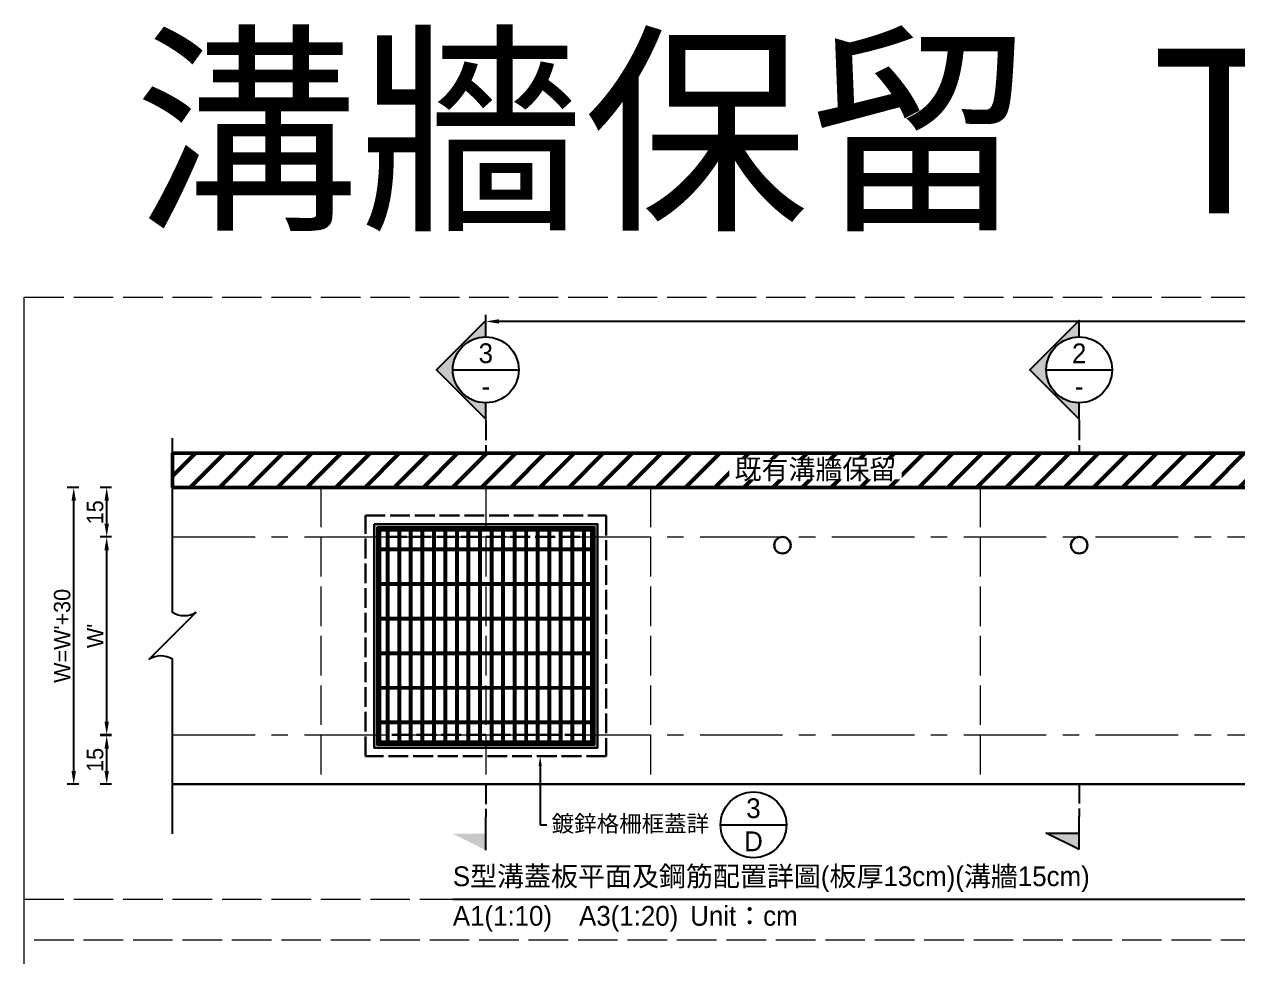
# Model space of a CAD drawing. Extents: x -4891 to 4829, y -5666 to -3242.
# Drawn here: x -3960.9 to -3592.8, y -3889.3 to -3606.5 of the extents above; entities that cross this region are included whole.
import ezdxf
from ezdxf import colors
from ezdxf.entities.mleader import LeaderData, LeaderLine
from ezdxf.math import Vec2, Vec3

# ---------------------------------------------------------------- set-up
doc = ezdxf.new("R2010")
doc.units = 0
doc.header["$MEASUREMENT"] = 0
doc.linetypes.add('ACAD_ISO02W100', pattern=[15, 12, -3])
doc.linetypes.add('CENTERX2', pattern=[4, 2.5, -0.5, 0.5, -0.5])
for name, color, linetype, lineweight in [('一、3.基本-變更', 1, 'Continuous', 50), ('二、1.繪圖-既有設施', 8, 'Continuous', 20), ('二、2.繪圖-施作項目', 181, 'Continuous', 30), ('二、6.繪圖-其他施作項目', 35, 'Continuous', 30)]:
    doc.layers.add(name, color=color, linetype=linetype, lineweight=lineweight)
doc.layers.add('一、4.基本-隱藏', color=9, linetype='ACAD_ISO02W100', lineweight=20, plot=False)
doc.layers.add('三、3.文字-註解文字', color=2, linetype='Continuous')
doc.styles.add('次圖名(詳圖)', font='MS PGothic.ttf', dxfattribs={"height": 6})
doc.styles.add('註解文字', font='MS PGothic.ttf', dxfattribs={"height": 5})
doc.styles.add('註解文字(詳圖)', font='MS PGothic.ttf', dxfattribs={"height": 6})
doc.dimstyles.new('註解文字', dxfattribs={"dimtxt": 5, "dimasz": 4, "dimexe": 2, "dimexo": 2.5, "dimgap": 1, "dimtad": 2, "dimzin": 0, "dimdsep": 46, "dimtxsty": '註解文字', "dimcen": 0.1, "dimclrd": 144, "dimclre": 144, "dimclrt": 256, "dimadec": 0, "dimazin": 0, "dimtfac": 1, "dimtofl": 0, "dimtmove": 0, "dimatfit": 3, "dimfxl": 1.5, "dimfxlon": 1, "dimtolj": 1, "dimtzin": 0, "dimlwd": -1, "dimlwe": -1, "dimarcsym": 1})
pattern_1 = [(45, (-5256.2158, -3578.335), (-2.65165, 2.65165), []), (45, (-5255.332, -3578.335), (-2.65165, 2.65165), []), (45, (-5254.448, -3578.335), (-2.65165, 2.65165), []), (45, (-5253.564, -3578.335), (-2.65165, 2.65165), [])]

# ---------------------------------------------------------------- blocks, each defined once
blk = doc.blocks.new('*D125')
at = {"layer": 'Defpoints', "color": 0, "transparency": 16777216}
for p in [(-3820.85, -3696.6), (-3820.85, -3756.99), (-3320.85, -3756.99)]:
    blk.add_point(p, dxfattribs=at)
at = {"layer": '三、3.文字-註解文字', "color": 144, "transparency": 16777216}
for p, q in [((-3820.85, -3698.1), (-3820.85, -3694.6)), ((-3320.85, -3698.1), (-3320.85, -3694.6)), ((-3324.85, -3696.6), (-3816.85, -3696.6))]:
    blk.add_line(p, q, dxfattribs=at)
for points in [[(-3816.85, -3695.94), (-3816.85, -3697.27), (-3820.85, -3696.6)], [(-3324.85, -3695.94), (-3324.85, -3697.27), (-3320.85, -3696.6)]]:
    blk.add_solid(points, dxfattribs=at)
at = {"layer": '三、3.文字-註解文字', "transparency": 16777216, "insert": (-3570.85, -3693.1), "char_height": 5, "attachment_point": 5, "style": '註解文字'}
blk.add_mtext('\\A1;500±2', dxfattribs=at)
blk = doc.blocks.new('*D136')
at = {"layer": 'Defpoints', "color": 0, "transparency": 16777216}
for p in [(-3935.85, -3746.99), (-3915.85, -3746.99), (-3915.85, -3761.99)]:
    blk.add_point(p, dxfattribs=at)
at = {"layer": '三、3.文字-註解文字', "color": 144, "transparency": 16777216}
for p, q in [((-3934.35, -3746.99), (-3937.85, -3746.99)), ((-3935.85, -3757.99), (-3935.85, -3750.99)), ((-3934.35, -3761.99), (-3937.85, -3761.99))]:
    blk.add_line(p, q, dxfattribs=at)
for points in [[(-3936.52, -3750.99), (-3935.19, -3750.99), (-3935.85, -3746.99)], [(-3936.52, -3757.99), (-3935.19, -3757.99), (-3935.85, -3761.99)]]:
    blk.add_solid(points, dxfattribs=at)
at = {"layer": '三、3.文字-註解文字', "transparency": 16777216, "insert": (-3939.35, -3754.49), "char_height": 5, "attachment_point": 5, "rotation": 90, "style": '註解文字'}
blk.add_mtext('\\A1;15', dxfattribs=at)
blk = doc.blocks.new('*D137')
at = {"layer": 'Defpoints', "color": 0, "transparency": 16777216}
for p in [(-3935.85, -3761.99), (-3915.85, -3761.99), (-3915.85, -3821.99)]:
    blk.add_point(p, dxfattribs=at)
at = {"layer": '三、3.文字-註解文字', "color": 144, "transparency": 16777216}
for p, q in [((-3934.35, -3761.99), (-3937.85, -3761.99)), ((-3935.85, -3817.99), (-3935.85, -3765.99)), ((-3934.35, -3821.99), (-3937.85, -3821.99))]:
    blk.add_line(p, q, dxfattribs=at)
for points in [[(-3936.52, -3765.99), (-3935.19, -3765.99), (-3935.85, -3761.99)], [(-3936.52, -3817.99), (-3935.19, -3817.99), (-3935.85, -3821.99)]]:
    blk.add_solid(points, dxfattribs=at)
at = {"layer": '三、3.文字-註解文字', "transparency": 16777216, "insert": (-3939.35, -3791.99), "char_height": 5, "attachment_point": 5, "rotation": 90, "style": '註解文字'}
blk.add_mtext("\\A1;W'", dxfattribs=at)
blk = doc.blocks.new('*D138')
at = {"layer": 'Defpoints', "color": 0, "transparency": 16777216}
for p in [(-3935.85, -3822.18), (-3915.85, -3822.18), (-3915.85, -3836.99)]:
    blk.add_point(p, dxfattribs=at)
at = {"layer": '三、3.文字-註解文字', "color": 144, "transparency": 16777216}
for p, q in [((-3934.35, -3822.18), (-3937.85, -3822.18)), ((-3935.85, -3832.99), (-3935.85, -3826.18)), ((-3934.35, -3836.99), (-3937.85, -3836.99))]:
    blk.add_line(p, q, dxfattribs=at)
for points in [[(-3936.52, -3826.18), (-3935.19, -3826.18), (-3935.85, -3822.18)], [(-3936.52, -3832.99), (-3935.19, -3832.99), (-3935.85, -3836.99)]]:
    blk.add_solid(points, dxfattribs=at)
at = {"layer": '三、3.文字-註解文字', "transparency": 16777216, "insert": (-3939.35, -3829.59), "char_height": 5, "attachment_point": 5, "rotation": 90, "style": '註解文字'}
blk.add_mtext('\\A1;15', dxfattribs=at)
blk = doc.blocks.new('*D139')
at = {"layer": 'Defpoints', "color": 0, "transparency": 16777216}
for p in [(-3945.85, -3746.99), (-3915.85, -3746.99), (-3915.85, -3836.99)]:
    blk.add_point(p, dxfattribs=at)
at = {"layer": '三、3.文字-註解文字', "color": 144, "transparency": 16777216}
for p, q in [((-3944.35, -3746.99), (-3947.85, -3746.99)), ((-3945.85, -3832.99), (-3945.85, -3750.99)), ((-3944.35, -3836.99), (-3947.85, -3836.99))]:
    blk.add_line(p, q, dxfattribs=at)
for points in [[(-3946.52, -3750.99), (-3945.19, -3750.99), (-3945.85, -3746.99)], [(-3946.52, -3832.99), (-3945.19, -3832.99), (-3945.85, -3836.99)]]:
    blk.add_solid(points, dxfattribs=at)
at = {"layer": '三、3.文字-註解文字', "transparency": 16777216, "insert": (-3949.35, -3791.99), "char_height": 5, "attachment_point": 5, "rotation": 90, "style": '註解文字'}
blk.add_mtext("\\A1;{\\fMS PGothic|b0|i0|c128|p34;W=}W'{\\fMS PGothic|b0|i0|c128|p34;+30}", dxfattribs=at)

msp = doc.modelspace()

# ---------------------------------------------------------------- hatches: boundary and pattern name
at = {"layer": '一、3.基本-變更', "linetype": 'Continuous'}
h = msp.add_hatch(dxfattribs=at)
h.set_pattern_fill('ANSI31', color=256, scale=50)
h.set_pattern_definition([(45, (-5577.716, 251.4965), (-4.419417, 4.419417), [])])
h.paths.add_polyline_path([(-3225.855, -3736.602), (-3915.855, -3736.602), (-3915.855, -3746.989), (-3225.855, -3746.989)])
at = {"layer": '三、3.文字-註解文字'}
h = msp.add_hatch(color=256, dxfattribs=at)
h.dxf.hatch_style = 1
h.paths.add_polyline_path([(-3820.855, -3696.296), (-3835.855, -3711.296), (-3820.855, -3726.296), (-3820.855, -3721.296, -0.4142136), (-3830.855, -3711.296, -0.4142136), (-3820.855, -3701.296)])
h = msp.add_hatch(color=256, dxfattribs=at)
h.dxf.hatch_style = 1
h.paths.add_polyline_path([(-3640.855, -3696.296), (-3655.855, -3711.296), (-3640.855, -3726.296), (-3640.855, -3721.296, -0.4142136), (-3650.855, -3711.296, -0.4142136), (-3640.855, -3701.296)])
h = msp.add_hatch(color=256, dxfattribs=at)
h.dxf.hatch_style = 1
h.paths.add_polyline_path([(-3830.855, -3851.989), (-3820.855, -3856.989), (-3820.855, -3851.989)])
h = msp.add_hatch(color=256, dxfattribs=at)
h.dxf.hatch_style = 1
h.paths.add_polyline_path([(-3650.855, -3851.796), (-3640.855, -3856.796), (-3640.855, -3851.796)])
at = {"layer": '二、6.繪圖-其他施作項目'}
h = msp.add_hatch(color=256, dxfattribs=at)
h.dxf.hatch_style = 1
h.paths.add_polyline_path([(-3854.755, -3825.889), (-3786.955, -3825.889), (-3786.955, -3758.089), (-3854.755, -3758.089)])
h.paths.add_polyline_path([(-3853.855, -3758.989), (-3787.855, -3758.989), (-3787.855, -3824.989), (-3853.855, -3824.989)], flags=16)
h = msp.add_hatch(dxfattribs=at)
h.set_pattern_fill('ANSI34', color=256, scale=5)
h.set_pattern_definition(pattern_1)
h.paths.add_polyline_path([(-3788.855, -3765.489), (-3852.855, -3765.489), (-3852.855, -3765.989), (-3788.855, -3765.989)])
h = msp.add_hatch(dxfattribs=at)
h.set_pattern_fill('ANSI34', color=256, scale=5)
h.set_pattern_definition(pattern_1)
h.paths.add_polyline_path([(-3788.855, -3775.989), (-3852.855, -3775.989), (-3852.855, -3776.489), (-3788.855, -3776.489)])
h = msp.add_hatch(dxfattribs=at)
h.set_pattern_fill('ANSI34', color=256, scale=5)
h.set_pattern_definition(pattern_1)
h.paths.add_polyline_path([(-3788.855, -3786.489), (-3852.855, -3786.489), (-3852.855, -3786.989), (-3788.855, -3786.989)])
h = msp.add_hatch(dxfattribs=at)
h.set_pattern_fill('ANSI34', color=256, scale=5)
h.set_pattern_definition(pattern_1)
h.paths.add_polyline_path([(-3788.855, -3796.989), (-3852.855, -3796.989), (-3852.855, -3797.489), (-3788.855, -3797.489)])
h = msp.add_hatch(dxfattribs=at)
h.set_pattern_fill('ANSI34', color=256, scale=5)
h.set_pattern_definition(pattern_1)
h.paths.add_polyline_path([(-3788.855, -3807.489), (-3852.855, -3807.489), (-3852.855, -3807.989), (-3788.855, -3807.989)])
h = msp.add_hatch(dxfattribs=at)
h.set_pattern_fill('ANSI34', color=256, scale=5)
h.set_pattern_definition(pattern_1)
h.paths.add_polyline_path([(-3788.855, -3817.989), (-3852.855, -3817.989), (-3852.855, -3818.489), (-3788.855, -3818.489)])

# ---------------------------------------------------------------- linework, layer by layer
at = {"layer": '一、3.基本-變更', "linetype": 'Continuous'}
msp.add_lwpolyline([(-3915.855, -3746.989), (-3225.855, -3746.989), (-3225.855, -3736.602), (-3915.855, -3736.602)], close=True, dxfattribs=at)
at = {"layer": '一、4.基本-隱藏'}
for points in [[(-3960.855, -3689.296), (-3180.855, -3689.296), (-3180.855, -4196.296), (-3960.855, -4196.296)], [(-3960.855, -3689.296), (-3180.855, -3689.296), (-3180.855, -3884.296), (-3960.855, -3884.296)]]:
    msp.add_lwpolyline(points, close=True, dxfattribs=at)
for points in [[(-3870.855, -3746.989), (-3870.855, -3836.989)], [(-3820.855, -3746.989), (-3820.855, -3836.989)], [(-3770.855, -3746.989), (-3770.855, -3836.989)], [(-3670.855, -3746.989), (-3670.855, -3836.989)], [(-3960.855, -3871.796), (-3180.855, -3871.796)]]:
    msp.add_lwpolyline(points, dxfattribs=at)
at = {"layer": '三、3.文字-註解文字'}
for points in [[(-3820.855, -3701.296), (-3820.855, -3696.296), (-3835.855, -3711.296), (-3820.855, -3726.296), (-3820.855, -3721.296)], [(-3640.855, -3701.296), (-3640.855, -3696.296), (-3655.855, -3711.296), (-3640.855, -3726.296), (-3640.855, -3721.296)], [(-3830.855, -3711.296), (-3810.855, -3711.296)], [(-3650.855, -3711.296), (-3630.855, -3711.296)], [(-3820.855, -3856.989), (-3820.855, -3846.989)], [(-3749.658, -3849.296), (-3729.658, -3849.296)], [(-3640.855, -3856.796), (-3640.855, -3846.796)], [(-3640.855, -3856.796), (-3650.855, -3851.796), (-3640.855, -3851.796)], [(-3830.855, -3871.796), (-3310.855, -3871.796)]]:
    msp.add_lwpolyline(points, dxfattribs=at)
at = {"layer": '三、3.文字-註解文字', "linetype": 'ACAD_ISO02W100', "ltscale": 0.5}
for points in [[(-3820.855, -3726.602), (-3820.855, -3736.602)], [(-3640.855, -3726.602), (-3640.855, -3736.602)], [(-3820.855, -3836.989), (-3820.855, -3846.989)], [(-3640.855, -3836.796), (-3640.855, -3846.796)]]:
    msp.add_lwpolyline(points, dxfattribs=at)
at = {"layer": '三、3.文字-註解文字'}
msp.add_lwpolyline([(-3915.855, -3851.989), (-3915.855, -3799.06, 0.2828427), (-3922.926, -3799.06), (-3908.784, -3784.918, -0.2828427), (-3915.855, -3784.918), (-3915.855, -3731.989)], format="xyb", dxfattribs=at)
for centre in [(-3820.855, -3711.296), (-3640.855, -3711.296), (-3739.658, -3849.296)]:
    msp.add_circle(centre, 10, dxfattribs=at)
at = {"layer": '二、1.繪圖-既有設施', "linetype": 'CENTERX2', "ltscale": 10}
for points in [[(-3915.855, -3761.989), (-3225.855, -3761.989)], [(-3915.855, -3821.989), (-3225.855, -3821.989)]]:
    msp.add_lwpolyline(points, dxfattribs=at)
at = {"layer": '二、2.繪圖-施作項目', "linetype": 'Continuous'}
for points in [[(-3915.855, -3746.989), (-3225.855, -3746.989)], [(-3915.855, -3836.989), (-3225.855, -3836.989)]]:
    msp.add_lwpolyline(points, dxfattribs=at)
at = {"layer": '二、6.繪圖-其他施作項目', "linetype": 'ACAD_ISO02W100', "ltscale": 0.5}
for points in [[(-3857.355, -3755.489), (-3784.355, -3755.489), (-3784.355, -3828.489), (-3857.355, -3828.489)], [(-3850.855, -3761.989), (-3790.855, -3761.989), (-3790.855, -3821.989), (-3850.855, -3821.989)]]:
    msp.add_lwpolyline(points, close=True, dxfattribs=at)
at = {"layer": '二、6.繪圖-其他施作項目'}
for points in [[(-3854.755, -3758.089), (-3786.955, -3758.089), (-3786.955, -3825.889), (-3854.755, -3825.889)], [(-3853.855, -3758.989), (-3787.855, -3758.989), (-3787.855, -3824.989), (-3853.855, -3824.989)], [(-3853.355, -3759.489), (-3788.355, -3759.489), (-3788.355, -3824.489), (-3853.355, -3824.489)]]:
    msp.add_lwpolyline(points, close=True, dxfattribs=at)
for points in [[(-3853.355, -3759.489), (-3788.355, -3759.489)], [(-3853.355, -3759.489), (-3853.355, -3824.489)], [(-3852.855, -3759.489), (-3852.855, -3824.489)], [(-3852.855, -3759.989), (-3788.855, -3759.989)], [(-3850.855, -3759.989), (-3850.855, -3765.489)], [(-3850.355, -3759.989), (-3850.355, -3765.489)], [(-3847.355, -3759.989), (-3847.355, -3765.489)], [(-3846.855, -3759.989), (-3846.855, -3765.489)], [(-3843.855, -3759.989), (-3843.855, -3765.489)], [(-3843.355, -3759.989), (-3843.355, -3765.489)], [(-3840.355, -3759.989), (-3840.355, -3765.489)], [(-3839.855, -3759.989), (-3839.855, -3765.489)], [(-3836.855, -3759.989), (-3836.855, -3765.489)], [(-3836.355, -3759.989), (-3836.355, -3765.489)], [(-3833.355, -3759.989), (-3833.355, -3765.489)], [(-3832.855, -3759.989), (-3832.855, -3765.489)], [(-3829.855, -3759.989), (-3829.855, -3765.489)], [(-3829.355, -3759.989), (-3829.355, -3765.489)], [(-3826.355, -3759.989), (-3826.355, -3765.489)], [(-3825.855, -3759.989), (-3825.855, -3765.489)], [(-3822.855, -3759.989), (-3822.855, -3765.489)], [(-3822.355, -3759.989), (-3822.355, -3765.489)], [(-3819.355, -3759.989), (-3819.355, -3765.489)], [(-3818.855, -3759.989), (-3818.855, -3765.489)], [(-3815.855, -3759.989), (-3815.855, -3765.489)], [(-3815.355, -3759.989), (-3815.355, -3765.489)], [(-3812.355, -3759.989), (-3812.355, -3765.489)], [(-3811.855, -3759.989), (-3811.855, -3765.489)], [(-3808.855, -3759.989), (-3808.855, -3765.489)], [(-3808.355, -3759.989), (-3808.355, -3765.489)], [(-3805.355, -3759.989), (-3805.355, -3765.489)], [(-3804.855, -3759.989), (-3804.855, -3765.489)], [(-3801.855, -3759.989), (-3801.855, -3765.489)], [(-3801.355, -3759.989), (-3801.355, -3765.489)], [(-3798.355, -3759.989), (-3798.355, -3765.489)], [(-3797.855, -3759.989), (-3797.855, -3765.489)], [(-3794.855, -3759.989), (-3794.855, -3765.489)], [(-3794.355, -3759.989), (-3794.355, -3765.489)], [(-3791.355, -3759.989), (-3791.355, -3765.489)], [(-3790.855, -3759.989), (-3790.855, -3765.489)], [(-3788.855, -3759.489), (-3788.855, -3824.489)], [(-3788.355, -3759.489), (-3788.355, -3824.489)], [(-3852.855, -3765.489), (-3788.855, -3765.489)], [(-3852.855, -3765.989), (-3788.855, -3765.989)], [(-3850.855, -3765.989), (-3850.855, -3775.989)], [(-3850.355, -3765.989), (-3850.355, -3775.989)], [(-3847.355, -3765.989), (-3847.355, -3775.989)], [(-3846.855, -3765.989), (-3846.855, -3775.989)], [(-3843.855, -3765.989), (-3843.855, -3775.989)], [(-3843.355, -3765.989), (-3843.355, -3775.989)], [(-3840.355, -3765.989), (-3840.355, -3775.989)], [(-3839.855, -3765.989), (-3839.855, -3775.989)], [(-3836.855, -3765.989), (-3836.855, -3775.989)], [(-3836.355, -3765.989), (-3836.355, -3775.989)], [(-3833.355, -3765.989), (-3833.355, -3775.989)], [(-3832.855, -3765.989), (-3832.855, -3775.989)], [(-3829.855, -3765.989), (-3829.855, -3775.989)], [(-3829.355, -3765.989), (-3829.355, -3775.989)], [(-3826.355, -3765.989), (-3826.355, -3775.989)], [(-3825.855, -3765.989), (-3825.855, -3775.989)], [(-3822.855, -3765.989), (-3822.855, -3775.989)], [(-3822.355, -3765.989), (-3822.355, -3775.989)], [(-3819.355, -3765.989), (-3819.355, -3775.989)], [(-3818.855, -3765.989), (-3818.855, -3775.989)], [(-3815.855, -3765.989), (-3815.855, -3775.989)], [(-3815.355, -3765.989), (-3815.355, -3775.989)], [(-3812.355, -3765.989), (-3812.355, -3775.989)], [(-3811.855, -3765.989), (-3811.855, -3775.989)], [(-3808.855, -3765.989), (-3808.855, -3775.989)], [(-3808.355, -3765.989), (-3808.355, -3775.989)], [(-3805.355, -3765.989), (-3805.355, -3775.989)], [(-3804.855, -3765.989), (-3804.855, -3775.989)], [(-3801.855, -3765.989), (-3801.855, -3775.989)], [(-3801.355, -3765.989), (-3801.355, -3775.989)], [(-3798.355, -3765.989), (-3798.355, -3775.989)], [(-3797.855, -3765.989), (-3797.855, -3775.989)], [(-3794.855, -3765.989), (-3794.855, -3775.989)], [(-3794.355, -3765.989), (-3794.355, -3775.989)], [(-3791.355, -3765.989), (-3791.355, -3775.989)], [(-3790.855, -3765.989), (-3790.855, -3775.989)], [(-3852.855, -3775.989), (-3788.855, -3775.989)], [(-3852.855, -3776.489), (-3788.855, -3776.489)], [(-3850.855, -3776.489), (-3850.855, -3786.489)], [(-3850.355, -3776.489), (-3850.355, -3786.489)], [(-3847.355, -3776.489), (-3847.355, -3786.489)], [(-3846.855, -3776.489), (-3846.855, -3786.489)], [(-3843.855, -3776.489), (-3843.855, -3786.489)], [(-3843.355, -3776.489), (-3843.355, -3786.489)], [(-3840.355, -3776.489), (-3840.355, -3786.489)], [(-3839.855, -3776.489), (-3839.855, -3786.489)], [(-3836.855, -3776.489), (-3836.855, -3786.489)], [(-3836.355, -3776.489), (-3836.355, -3786.489)], [(-3833.355, -3776.489), (-3833.355, -3786.489)], [(-3832.855, -3776.489), (-3832.855, -3786.489)], [(-3829.855, -3776.489), (-3829.855, -3786.489)], [(-3829.355, -3776.489), (-3829.355, -3786.489)], [(-3826.355, -3776.489), (-3826.355, -3786.489)], [(-3825.855, -3776.489), (-3825.855, -3786.489)], [(-3822.855, -3776.489), (-3822.855, -3786.489)], [(-3822.355, -3776.489), (-3822.355, -3786.489)], [(-3819.355, -3776.489), (-3819.355, -3786.489)], [(-3818.855, -3776.489), (-3818.855, -3786.489)], [(-3815.855, -3776.489), (-3815.855, -3786.489)], [(-3815.355, -3776.489), (-3815.355, -3786.489)], [(-3812.355, -3776.489), (-3812.355, -3786.489)], [(-3811.855, -3776.489), (-3811.855, -3786.489)], [(-3808.855, -3776.489), (-3808.855, -3786.489)], [(-3808.355, -3776.489), (-3808.355, -3786.489)], [(-3805.355, -3776.489), (-3805.355, -3786.489)], [(-3804.855, -3776.489), (-3804.855, -3786.489)], [(-3801.855, -3776.489), (-3801.855, -3786.489)], [(-3801.355, -3776.489), (-3801.355, -3786.489)], [(-3798.355, -3776.489), (-3798.355, -3786.489)], [(-3797.855, -3776.489), (-3797.855, -3786.489)], [(-3794.855, -3776.489), (-3794.855, -3786.489)], [(-3794.355, -3776.489), (-3794.355, -3786.489)], [(-3791.355, -3776.489), (-3791.355, -3786.489)], [(-3790.855, -3776.489), (-3790.855, -3786.489)], [(-3852.855, -3786.489), (-3788.855, -3786.489)], [(-3852.855, -3786.989), (-3788.855, -3786.989)], [(-3850.855, -3786.989), (-3850.855, -3796.989)], [(-3850.355, -3786.989), (-3850.355, -3796.989)], [(-3847.355, -3786.989), (-3847.355, -3796.989)], [(-3846.855, -3786.989), (-3846.855, -3796.989)], [(-3843.855, -3786.989), (-3843.855, -3796.989)], [(-3843.355, -3786.989), (-3843.355, -3796.989)], [(-3840.355, -3786.989), (-3840.355, -3796.989)], [(-3839.855, -3786.989), (-3839.855, -3796.989)], [(-3836.855, -3786.989), (-3836.855, -3796.989)], [(-3836.355, -3786.989), (-3836.355, -3796.989)], [(-3833.355, -3786.989), (-3833.355, -3796.989)], [(-3832.855, -3786.989), (-3832.855, -3796.989)], [(-3829.855, -3786.989), (-3829.855, -3796.989)], [(-3829.355, -3786.989), (-3829.355, -3796.989)], [(-3826.355, -3786.989), (-3826.355, -3796.989)], [(-3825.855, -3786.989), (-3825.855, -3796.989)], [(-3822.855, -3786.989), (-3822.855, -3796.989)], [(-3822.355, -3786.989), (-3822.355, -3796.989)], [(-3819.355, -3786.989), (-3819.355, -3796.989)], [(-3818.855, -3786.989), (-3818.855, -3796.989)], [(-3815.855, -3786.989), (-3815.855, -3796.989)], [(-3815.355, -3786.989), (-3815.355, -3796.989)], [(-3812.355, -3786.989), (-3812.355, -3796.989)], [(-3811.855, -3786.989), (-3811.855, -3796.989)], [(-3808.855, -3786.989), (-3808.855, -3796.989)], [(-3808.355, -3786.989), (-3808.355, -3796.989)], [(-3805.355, -3786.989), (-3805.355, -3796.989)], [(-3804.855, -3786.989), (-3804.855, -3796.989)], [(-3801.855, -3786.989), (-3801.855, -3796.989)], [(-3801.355, -3786.989), (-3801.355, -3796.989)], [(-3798.355, -3786.989), (-3798.355, -3796.989)], [(-3797.855, -3786.989), (-3797.855, -3796.989)], [(-3794.855, -3786.989), (-3794.855, -3796.989)], [(-3794.355, -3786.989), (-3794.355, -3796.989)], [(-3791.355, -3786.989), (-3791.355, -3796.989)], [(-3790.855, -3786.989), (-3790.855, -3796.989)], [(-3852.855, -3796.989), (-3788.855, -3796.989)], [(-3852.855, -3797.489), (-3788.855, -3797.489)], [(-3850.855, -3797.489), (-3850.855, -3807.489)], [(-3850.355, -3797.489), (-3850.355, -3807.489)], [(-3847.355, -3797.489), (-3847.355, -3807.489)], [(-3846.855, -3797.489), (-3846.855, -3807.489)], [(-3843.855, -3797.489), (-3843.855, -3807.489)], [(-3843.355, -3797.489), (-3843.355, -3807.489)], [(-3840.355, -3797.489), (-3840.355, -3807.489)], [(-3839.855, -3797.489), (-3839.855, -3807.489)], [(-3836.855, -3797.489), (-3836.855, -3807.489)], [(-3836.355, -3797.489), (-3836.355, -3807.489)], [(-3833.355, -3797.489), (-3833.355, -3807.489)], [(-3832.855, -3797.489), (-3832.855, -3807.489)], [(-3829.855, -3797.489), (-3829.855, -3807.489)], [(-3829.355, -3797.489), (-3829.355, -3807.489)], [(-3826.355, -3797.489), (-3826.355, -3807.489)], [(-3825.855, -3797.489), (-3825.855, -3807.489)], [(-3822.855, -3797.489), (-3822.855, -3807.489)], [(-3822.355, -3797.489), (-3822.355, -3807.489)], [(-3819.355, -3797.489), (-3819.355, -3807.489)], [(-3818.855, -3797.489), (-3818.855, -3807.489)], [(-3815.855, -3797.489), (-3815.855, -3807.489)], [(-3815.355, -3797.489), (-3815.355, -3807.489)], [(-3812.355, -3797.489), (-3812.355, -3807.489)], [(-3811.855, -3797.489), (-3811.855, -3807.489)], [(-3808.855, -3797.489), (-3808.855, -3807.489)], [(-3808.355, -3797.489), (-3808.355, -3807.489)], [(-3805.355, -3797.489), (-3805.355, -3807.489)], [(-3804.855, -3797.489), (-3804.855, -3807.489)], [(-3801.855, -3797.489), (-3801.855, -3807.489)], [(-3801.355, -3797.489), (-3801.355, -3807.489)], [(-3798.355, -3797.489), (-3798.355, -3807.489)], [(-3797.855, -3797.489), (-3797.855, -3807.489)], [(-3794.855, -3797.489), (-3794.855, -3807.489)], [(-3794.355, -3797.489), (-3794.355, -3807.489)], [(-3791.355, -3797.489), (-3791.355, -3807.489)], [(-3790.855, -3797.489), (-3790.855, -3807.489)], [(-3852.855, -3807.489), (-3788.855, -3807.489)], [(-3852.855, -3807.989), (-3788.855, -3807.989)], [(-3850.855, -3807.989), (-3850.855, -3817.989)], [(-3850.355, -3807.989), (-3850.355, -3817.989)], [(-3847.355, -3807.989), (-3847.355, -3817.989)], [(-3846.855, -3807.989), (-3846.855, -3817.989)], [(-3843.855, -3807.989), (-3843.855, -3817.989)], [(-3843.355, -3807.989), (-3843.355, -3817.989)], [(-3840.355, -3807.989), (-3840.355, -3817.989)], [(-3839.855, -3807.989), (-3839.855, -3817.989)], [(-3836.855, -3807.989), (-3836.855, -3817.989)], [(-3836.355, -3807.989), (-3836.355, -3817.989)], [(-3833.355, -3807.989), (-3833.355, -3817.989)], [(-3832.855, -3807.989), (-3832.855, -3817.989)], [(-3829.855, -3807.989), (-3829.855, -3817.989)], [(-3829.355, -3807.989), (-3829.355, -3817.989)], [(-3826.355, -3807.989), (-3826.355, -3817.989)], [(-3825.855, -3807.989), (-3825.855, -3817.989)], [(-3822.855, -3807.989), (-3822.855, -3817.989)], [(-3822.355, -3807.989), (-3822.355, -3817.989)], [(-3819.355, -3807.989), (-3819.355, -3817.989)], [(-3818.855, -3807.989), (-3818.855, -3817.989)], [(-3815.855, -3807.989), (-3815.855, -3817.989)], [(-3815.355, -3807.989), (-3815.355, -3817.989)], [(-3812.355, -3807.989), (-3812.355, -3817.989)], [(-3811.855, -3807.989), (-3811.855, -3817.989)], [(-3808.855, -3807.989), (-3808.855, -3817.989)], [(-3808.355, -3807.989), (-3808.355, -3817.989)], [(-3805.355, -3807.989), (-3805.355, -3817.989)], [(-3804.855, -3807.989), (-3804.855, -3817.989)], [(-3801.855, -3807.989), (-3801.855, -3817.989)], [(-3801.355, -3807.989), (-3801.355, -3817.989)], [(-3798.355, -3807.989), (-3798.355, -3817.989)], [(-3797.855, -3807.989), (-3797.855, -3817.989)], [(-3794.855, -3807.989), (-3794.855, -3817.989)], [(-3794.355, -3807.989), (-3794.355, -3817.989)], [(-3791.355, -3807.989), (-3791.355, -3817.989)], [(-3790.855, -3807.989), (-3790.855, -3817.989)], [(-3852.855, -3817.989), (-3788.855, -3817.989)], [(-3852.855, -3818.489), (-3788.855, -3818.489)], [(-3850.855, -3818.489), (-3850.855, -3823.989)], [(-3850.355, -3818.489), (-3850.355, -3823.989)], [(-3847.355, -3818.489), (-3847.355, -3823.989)], [(-3846.855, -3818.489), (-3846.855, -3823.989)], [(-3843.855, -3818.489), (-3843.855, -3823.989)], [(-3843.355, -3818.489), (-3843.355, -3823.989)], [(-3840.355, -3818.489), (-3840.355, -3823.989)], [(-3839.855, -3818.489), (-3839.855, -3823.989)], [(-3836.855, -3818.489), (-3836.855, -3823.989)], [(-3836.355, -3818.489), (-3836.355, -3823.989)], [(-3833.355, -3818.489), (-3833.355, -3823.989)], [(-3832.855, -3818.489), (-3832.855, -3823.989)], [(-3829.855, -3818.489), (-3829.855, -3823.989)], [(-3829.355, -3818.489), (-3829.355, -3823.989)], [(-3826.355, -3818.489), (-3826.355, -3823.989)], [(-3825.855, -3818.489), (-3825.855, -3823.989)], [(-3822.855, -3818.489), (-3822.855, -3823.989)], [(-3822.355, -3818.489), (-3822.355, -3823.989)], [(-3819.355, -3818.489), (-3819.355, -3823.989)], [(-3818.855, -3818.489), (-3818.855, -3823.989)], [(-3815.855, -3818.489), (-3815.855, -3823.989)], [(-3815.355, -3818.489), (-3815.355, -3823.989)], [(-3812.355, -3818.489), (-3812.355, -3823.989)], [(-3811.855, -3818.489), (-3811.855, -3823.989)], [(-3808.855, -3818.489), (-3808.855, -3823.989)], [(-3808.355, -3818.489), (-3808.355, -3823.989)], [(-3805.355, -3818.489), (-3805.355, -3823.989)], [(-3804.855, -3818.489), (-3804.855, -3823.989)], [(-3801.855, -3818.489), (-3801.855, -3823.989)], [(-3801.355, -3818.489), (-3801.355, -3823.989)], [(-3798.355, -3818.489), (-3798.355, -3823.989)], [(-3797.855, -3818.489), (-3797.855, -3823.989)], [(-3794.855, -3818.489), (-3794.855, -3823.989)], [(-3794.355, -3818.489), (-3794.355, -3823.989)], [(-3791.355, -3818.489), (-3791.355, -3823.989)], [(-3790.855, -3818.489), (-3790.855, -3823.989)], [(-3853.355, -3824.489), (-3788.355, -3824.489)], [(-3852.855, -3823.989), (-3788.855, -3823.989)]]:
    msp.add_lwpolyline(points, dxfattribs=at)
for centre in [(-3730.855, -3764.489), (-3640.855, -3764.489)]:
    msp.add_circle(centre, 2.5, dxfattribs=at)

# ---------------------------------------------------------------- texts
at = {"layer": '三、3.文字-註解文字'}
for s, width, gutter_width, insert, char_height, attachment_point, style in [("{\\fMS PGothic|b0|i0|c128|p34;溝牆保留  T=13、W}'{\\fMS PGothic|b0|i0|c128|p34;=}6{\\fMS PGothic|b0|i0|c128|p34;0}", 718.58334, 25, (-3570.855, -3669.296), 50, 8, '註解文字'), ('3', 6.60394, 25, (-3820.855, -3706.296), 6, 5, '註解文字(詳圖)'), ('2', 6.60394, 25, (-3640.855, -3706.296), 6, 5, '註解文字(詳圖)'), ('-', 6.60394, 25, (-3820.855, -3716.296), 6, 5, '註解文字(詳圖)'), ('-', 6.60394, 25, (-3640.855, -3716.296), 6, 5, '註解文字(詳圖)'), ('3', 6.60394, 25, (-3739.658, -3844.296), 6, 5, '註解文字(詳圖)'), ('D', 6.60394, 25, (-3739.658, -3854.296), 6, 5, '註解文字(詳圖)'), ('S{\\fMS PGothic|b0|i0|c128|p34;型溝蓋板平面及鋼筋配置詳圖(板厚13cm)}(溝牆15cm)', 215.37549, 15, (-3830.855, -3865.796), 6, 4, '次圖名(詳圖)'), ('A1(1:10)\u3000A3(1:20){\\fMS PGothic|b0|i0|c128|p34;^IUnit：cm}', 136.03259, 15, (-3830.855, -3877.796), 6, 4, '次圖名(詳圖)')]:
    msp.add_mtext_dynamic_manual_height_columns(s, width=width, gutter_width=gutter_width, heights=[0], dxfattribs=dict(at, insert=insert, char_height=char_height, attachment_point=attachment_point, style=style))

# ---------------------------------------------------------------- dimensions: what is measured, and where the dimension line sits
dim = msp.add_linear_dim(base=(-3820.855, -3696.602), p1=(-3320.855, -3756.989), p2=(-3820.855, -3756.989), text='500±2', dimstyle='註解文字', dxfattribs=at)
dim.commit()
dim.dimension.update_dxf_attribs({"geometry": '*D125', "text_midpoint": (-3570.855, -3693.102)})
for base, p1, p2, text, picture, middle in [((-3945.855, -3746.989), (-3915.855, -3836.989), (-3915.855, -3746.989), "{\\fMS PGothic|b0|i0|c128|p34;W=}W'{\\fMS PGothic|b0|i0|c128|p34;+30}", '*D139', (-3949.355, -3791.989)), ((-3935.855, -3746.989), (-3915.855, -3761.989), (-3915.855, -3746.989), '15', '*D136', (-3939.355, -3754.489)), ((-3935.855, -3761.989), (-3915.855, -3821.989), (-3915.855, -3761.989), "W'", '*D137', (-3939.355, -3791.989)), ((-3935.855, -3822.183), (-3915.855, -3836.989), (-3915.855, -3822.183), '15', '*D138', (-3939.355, -3829.586))]:
    dim = msp.add_linear_dim(base=base, p1=p1, p2=p2, angle=90, text=text, dimstyle='註解文字', dxfattribs=at)
    dim.commit()
    dim.dimension.update_dxf_attribs({"geometry": picture, "text_midpoint": middle})

# ---------------------------------------------------------------- leaders
ml = msp.add_multileader_mtext('Standard', dxfattribs=at)
ml.set_content('鍍鋅格柵框蓋詳', color=256, style='註解文字')
ml.set_leader_properties(color=144, linetype='ByLayer', lineweight=-1)
ml.build(insert=Vec2(0, 0))
ml.multileader.update_dxf_attribs({"dogleg_length": 2, "arrow_head_size": 3})
ctx = ml.context
ctx.base_point, ctx.char_height, ctx.arrow_head_size, ctx.landing_gap_size, ctx.plane_origin = Vec3(-3802.355, -3849.296), 5, 3, 1.5, Vec3(-3821.904, -3905.473)
notes = []
notes.append((ctx, [(1, (1, 1, 0), (-3804.355, -3849.296), (1, 0), 2, [(0, [(-3804.355, -3828.489)], 0, [])])]))
ctx.mtext.insert, ctx.mtext.width, ctx.mtext.flow_direction = Vec3(-3800.855, -3846.441), 122.40528, 5
for ctx, leaders in notes:
    for number, flags, end, landing, length, lines in leaders:
        leader = LeaderData()
        leader.index, (leader.has_last_leader_line, leader.has_dogleg_vector, leader.attachment_direction) = number, flags
        leader.last_leader_point, leader.dogleg_vector, leader.dogleg_length = Vec3(end), Vec3(landing), length
        for number, points, colour, breaks in lines:
            line = LeaderLine()
            line.index, line.vertices, line.color, line.breaks = number, Vec3.list(points), colors.encode_raw_color(colour), breaks
            leader.lines.append(line)
        ctx.leaders.append(leader)

# ---------------------------------------------------------------- next in the draw order: texts
at = {"layer": '三、3.文字-註解文字', "linetype": 'Continuous', "insert": (-3720.855, -3741.796), "char_height": 6, "attachment_point": 5, "style": '次圖名(詳圖)', "bg_fill": 3, "box_fill_scale": 1, "bg_fill_color": 256, "bg_fill_transparency": 0}
msp.add_mtext_dynamic_manual_height_columns('{\\fMS PGothic|b0|i0|c128|p34;既有溝牆保留}', width=52.30946, gutter_width=30, heights=[0], dxfattribs=at)

doc.saveas('drawing.dxf')
